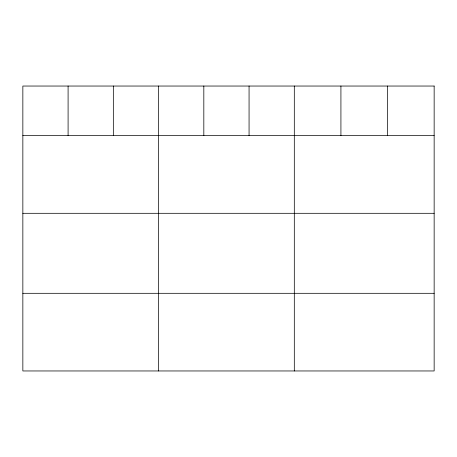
<?xml version="1.0" encoding="UTF-8"?>
<svg xmlns="http://www.w3.org/2000/svg" width="457" height="457" viewBox="0 0 457 457"><rect width="100%" height="100%" fill="white"/><g stroke="black" fill="none" stroke-linecap="round" stroke-linejoin="round"><path stroke-width="0.69" d="M22.85 135.655L434.15 135.655M22.85 213.305L434.15 213.305M22.85 293.308L434.15 293.308M387.536 86.042L387.536 135.655M340.922 86.042L340.922 135.655M294.308 86.042L294.308 370.958M249.065 86.042L249.065 135.655M203.822 86.042L203.822 135.655M158.579 86.042L158.579 370.958M113.336 86.042L113.336 135.655M68.093 86.042L68.093 135.655M434.15 86.042L22.85 86.042L22.85 370.958L434.15 370.958L434.15 86.042"/></g></svg>
